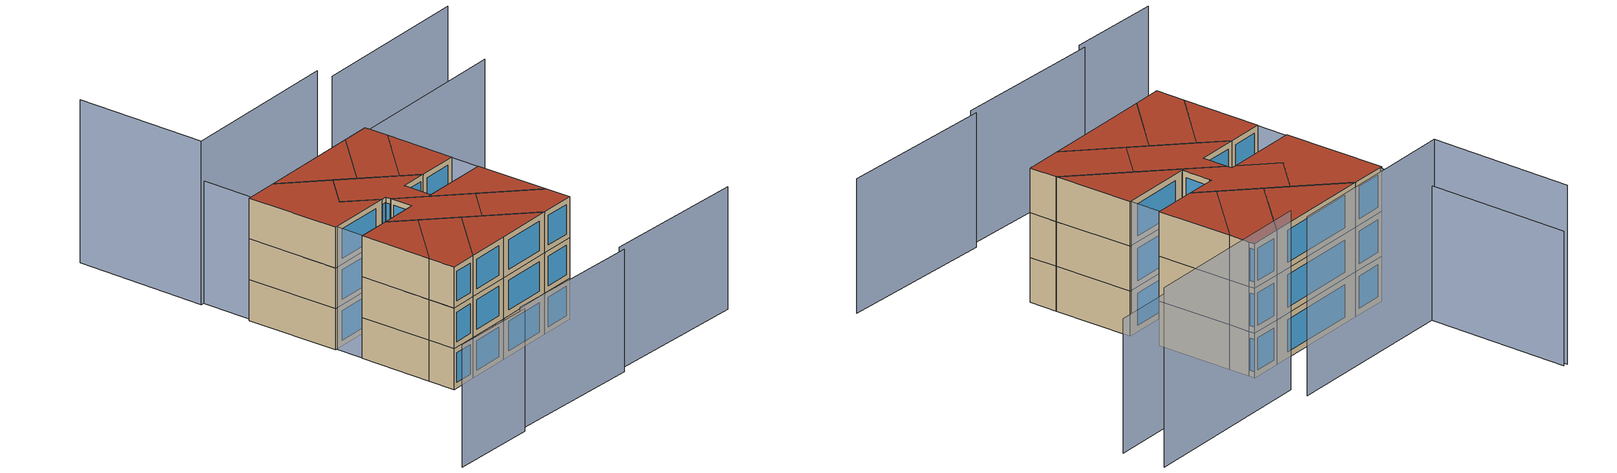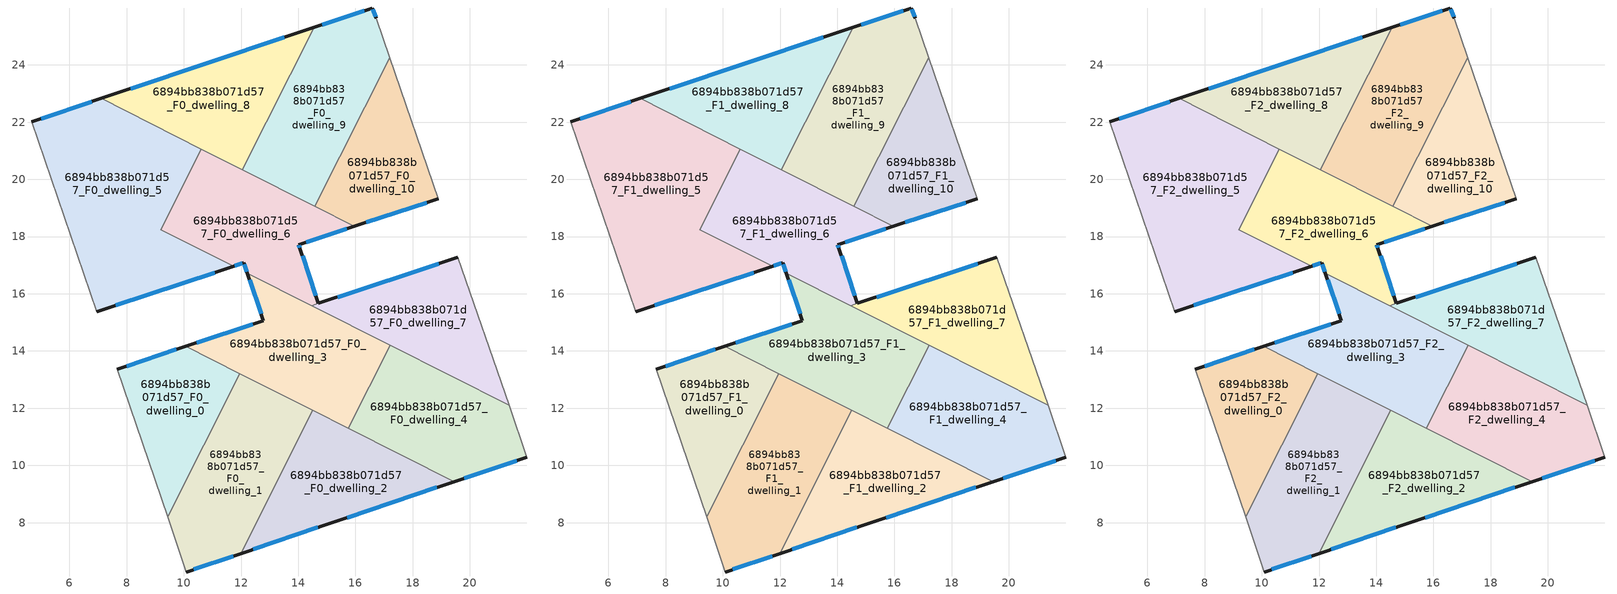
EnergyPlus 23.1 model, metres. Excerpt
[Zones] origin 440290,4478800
6894bb838b071d57_F0_dwelling_0
 floor ground (EU_floor_Construction): 11.96,13.21 9.43,8.2 7.67,13.36 10.07,14.17 z0
 wall outside (EU_wall_Construction): 10.07,14.17 7.67,13.36 z0:3
 wall to 6894bb838b071d57_F0_dwelling_1 (EU_wall_Construction): 9.43,8.2 11.96,13.21 z0:3
 wall adiabatic (EU_wall_Construction): 7.67,13.36 9.43,8.2 z0:3
 wall to 6894bb838b071d57_F0_dwelling_3 (EU_wall_Construction): 11.96,13.21 10.07,14.17 z0:3
 window (EU_Window_Construction): 9.74,14.05 8,13.48 z0.42:2.58
6894bb838b071d57_F0_dwelling_1
 floor ground (EU_floor_Construction): 14.52,11.92 11.99,6.92 10.09,6.27 9.43,8.2 11.96,13.21 z0
 wall outside (EU_wall_Construction): 10.09,6.27 11.99,6.92 z0:3
 wall to 6894bb838b071d57_F0_dwelling_2 (EU_wall_Construction): 11.99,6.92 14.52,11.92 z0:3
 wall adiabatic (EU_wall_Construction): 9.43,8.2 10.09,6.27 z0:3
 wall to 6894bb838b071d57_F0_dwelling_3 (EU_wall_Construction): 14.52,11.92 11.96,13.21 z0:3
 window (EU_Window_Construction): 10.35,6.36 11.72,6.83 z0.42:2.58
6894bb838b071d57_F0_dwelling_10
 floor ground (EU_floor_Construction): 17.21,24.26 18.89,19.32 15.97,18.36 14.58,19.06 z0
 wall outside (EU_wall_Construction): 15.97,18.36 18.89,19.32 z0:3
 wall to 6894bb838b071d57_F0_dwelling_9 (EU_wall_Construction): 17.21,24.26 14.58,19.06 z0:3
 wall adiabatic (EU_wall_Construction): 18.89,19.32 17.21,24.26 z0:3
 wall to 6894bb838b071d57_F0_dwelling_6 (EU_wall_Construction): 14.58,19.06 15.97,18.36 z0:3
 window (EU_Window_Construction): 16.37,18.49 18.48,19.19 z0.42:2.58
6894bb838b071d57_F0_dwelling_2
 floor ground (EU_floor_Construction): 19.45,9.43 15.12,7.98 11.99,6.92 14.52,11.92 z0
 wall outside (EU_wall_Construction): 11.99,6.92 15.12,7.98 19.45,9.43 z0:3
 wall to 6894bb838b071d57_F0_dwelling_4 (EU_wall_Construction): 19.45,9.43 15.74,11.3 z0:3
 wall to 6894bb838b071d57_F0_dwelling_3 (EU_wall_Construction): 15.74,11.3 14.52,11.92 z0:3
 window (EU_Window_Construction): 15.72,8.18 18.85,9.23 / 12.42,7.06 14.68,7.83 z0.42:2.58
6894bb838b071d57_F0_dwelling_3
 floor ground (EU_floor_Construction): 17.21,14.2 15.74,11.3 10.07,14.17 12.78,15.07 12.22,16.72 z0
 wall outside (EU_wall_Construction): 12.22,16.72 12.78,15.07 10.07,14.17 z0:3
 wall to 6894bb838b071d57_F0_dwelling_4 (EU_wall_Construction): 15.74,11.3 17.21,14.2 z0:3
 wall to 6894bb838b071d57_F0_dwelling_7 (EU_wall_Construction): 17.21,14.2 14.47,15.58 z0:3; 14.47,15.59,3 14.47,15.58,0 14.47,15.59,0
 wall to 6894bb838b071d57_F0_dwelling_6 (EU_wall_Construction): 14.47,15.59 12.22,16.72 z0:3
 window (EU_Window_Construction): 12.41,14.94 10.45,14.29 / 12.3,16.49 12.71,15.3 z0.42:2.58
6894bb838b071d57_F0_dwelling_4
 floor ground (EU_floor_Construction): 21.37,12.1 22,10.29 19.45,9.43 15.74,11.3 17.21,14.2 z0
 wall outside (EU_wall_Construction): 19.45,9.43 22,10.29 z0:3
 wall adiabatic (EU_wall_Construction): 22,10.29 21.37,12.1 z0:3
 wall to 6894bb838b071d57_F0_dwelling_7 (EU_wall_Construction): 21.37,12.1 17.21,14.2 z0:3
 window (EU_Window_Construction): 19.81,9.55 21.64,10.17 z0.42:2.58
6894bb838b071d57_F0_dwelling_5
 floor ground (EU_floor_Construction): 10.61,21.06 9.2,18.25 11.74,16.96 6.96,15.38 4.67,22.01 7.11,22.83 z0
 wall outside (EU_wall_Construction): 6.96,15.38 11.74,16.96 / 7.11,22.83 4.67,22.01 z0:3
 wall to 6894bb838b071d57_F0_dwelling_6 (EU_wall_Construction): 11.74,16.96 9.2,18.25 10.61,21.06 z0:3
 wall adiabatic (EU_wall_Construction): 4.67,22.01 6.96,15.38 z0:3
 wall to 6894bb838b071d57_F0_dwelling_8 (EU_wall_Construction): 10.61,21.06 7.11,22.83 z0:3
 window (EU_Window_Construction): 7.62,15.6 11.08,16.74 / 6.77,22.71 5.01,22.13 z0.42:2.58
6894bb838b071d57_F0_dwelling_6
 floor ground (EU_floor_Construction): 15.97,18.36 14.02,17.72 14.06,17.59 14.7,15.66 14.47,15.59 12.22,16.72 12.1,17.08 11.74,16.96 9.2,18.25 10.61,21.06 z0
 wall outside (EU_wall_Construction): 11.74,16.96 12.1,17.08 12.22,16.72 / 14.7,15.66 14.06,17.59 14.02,17.72 15.97,18.36 z0:3
 wall to 6894bb838b071d57_F0_dwelling_7 (EU_wall_Construction): 14.47,15.59 14.7,15.66 z0:3
 wall to 6894bb838b071d57_F0_dwelling_9 (EU_wall_Construction): 14.58,19.06 12.04,20.34 z0:3
 wall to 6894bb838b071d57_F0_dwelling_8 (EU_wall_Construction): 12.04,20.34 10.62,21.06 z0:3
 window (EU_Window_Construction): 12.11,17.03 12.2,16.77 / 11.79,16.98 12.05,17.06 / 14.29,17.81 15.69,18.27 / 14.05,17.61 14.02,17.7 / 14.61,15.93 14.15,17.33 z0.42:2.58
6894bb838b071d57_F0_dwelling_7
 floor ground (EU_floor_Construction): 19.59,17.28 21.37,12.1 14.47,15.58 z0
 wall outside (EU_wall_Construction): 19.59,17.28 14.7,15.66 z0:3
 wall adiabatic (EU_wall_Construction): 21.37,12.1 19.59,17.28 z0:3
 window (EU_Window_Construction): 18.91,17.05 15.38,15.89 z0.42:2.58
6894bb838b071d57_F0_dwelling_8
 floor ground (EU_floor_Construction): 14.55,25.31 12.04,20.34 7.11,22.83 z0
 wall outside (EU_wall_Construction): 14.55,25.31 7.11,22.83 z0:3
 wall to 6894bb838b071d57_F0_dwelling_9 (EU_wall_Construction): 12.04,20.34 14.55,25.31 z0:3
 window (EU_Window_Construction): 13.52,24.97 8.15,23.17 z0.42:2.58
6894bb838b071d57_F0_dwelling_9
 floor ground (EU_floor_Construction): 16.73,25.64 17.21,24.26 14.58,19.06 12.04,20.34 14.55,25.31 16.59,25.99 z0
 wall outside (EU_wall_Construction): 16.73,25.64 16.59,25.99 14.55,25.31 z0:3
 wall adiabatic (EU_wall_Construction): 17.21,24.26 16.73,25.64 z0:3
 window (EU_Window_Construction): 16.3,25.9 14.83,25.41 / 16.71,25.69 16.61,25.94 z0.42:2.58
6894bb838b071d57_F1_dwelling_0
 floor to 6894bb838b071d57_F0_dwelling_0 (EU_floor_Construction): 11.96,13.21 9.43,8.2 7.67,13.36 10.07,14.17 z3
 wall outside (EU_wall_Construction): 10.07,14.17 7.67,13.36 z3:6
 wall to 6894bb838b071d57_F1_dwelling_1 (EU_wall_Construction): 9.43,8.2 11.96,13.21 z3:6
 wall adiabatic (EU_wall_Construction): 7.67,13.36 9.43,8.2 z3:6
 wall to 6894bb838b071d57_F1_dwelling_3 (EU_wall_Construction): 11.96,13.21 10.07,14.17 z3:6
 window (EU_Window_Construction): 9.74,14.05 8,13.48 z3.42:5.58
6894bb838b071d57_F1_dwelling_1
 floor to 6894bb838b071d57_F0_dwelling_1 (EU_floor_Construction): 14.52,11.92 11.99,6.92 10.09,6.27 9.43,8.2 11.96,13.21 z3
 wall outside (EU_wall_Construction): 10.09,6.27 11.99,6.92 z3:6
 wall to 6894bb838b071d57_F1_dwelling_2 (EU_wall_Construction): 11.99,6.92 14.52,11.92 z3:6
 wall adiabatic (EU_wall_Construction): 9.43,8.2 10.09,6.27 z3:6
 wall to 6894bb838b071d57_F1_dwelling_3 (EU_wall_Construction): 14.52,11.92 11.96,13.21 z3:6
 window (EU_Window_Construction): 10.35,6.36 11.72,6.83 z3.42:5.58
6894bb838b071d57_F1_dwelling_10
 floor to 6894bb838b071d57_F0_dwelling_10 (EU_floor_Construction): 17.21,24.26 18.89,19.32 15.97,18.36 14.58,19.06 z3
 wall outside (EU_wall_Construction): 15.97,18.36 18.89,19.32 z3:6
 wall to 6894bb838b071d57_F1_dwelling_9 (EU_wall_Construction): 17.21,24.26 14.58,19.06 z3:6
 wall adiabatic (EU_wall_Construction): 18.89,19.32 17.21,24.26 z3:6
 wall to 6894bb838b071d57_F1_dwelling_6 (EU_wall_Construction): 14.58,19.06 15.97,18.36 z3:6
 window (EU_Window_Construction): 16.37,18.49 18.48,19.19 z3.42:5.58
6894bb838b071d57_F1_dwelling_2
 floor to 6894bb838b071d57_F0_dwelling_2 (EU_floor_Construction): 19.45,9.43 15.12,7.98 11.99,6.92 14.52,11.92 z3
 wall outside (EU_wall_Construction): 11.99,6.92 15.12,7.98 19.45,9.43 z3:6
 wall to 6894bb838b071d57_F1_dwelling_4 (EU_wall_Construction): 19.45,9.43 15.74,11.3 z3:6
 wall to 6894bb838b071d57_F1_dwelling_3 (EU_wall_Construction): 15.74,11.3 14.52,11.92 z3:6
 window (EU_Window_Construction): 15.72,8.18 18.85,9.23 / 12.42,7.06 14.68,7.83 z3.42:5.58
6894bb838b071d57_F1_dwelling_3
 floor to 6894bb838b071d57_F0_dwelling_3 (EU_floor_Construction): 17.21,14.2 15.74,11.3 10.07,14.17 12.78,15.07 12.22,16.72 z3
 wall outside (EU_wall_Construction): 12.22,16.72 12.78,15.07 10.07,14.17 z3:6
 wall to 6894bb838b071d57_F1_dwelling_4 (EU_wall_Construction): 15.74,11.3 17.21,14.2 z3:6
 wall to 6894bb838b071d57_F1_dwelling_7 (EU_wall_Construction): 17.21,14.2 14.47,15.58 z3:6; 14.47,15.59,6 14.47,15.58,3 14.47,15.59,3
 wall to 6894bb838b071d57_F1_dwelling_6 (EU_wall_Construction): 14.47,15.59 12.22,16.72 z3:6
 window (EU_Window_Construction): 12.41,14.94 10.45,14.29 / 12.3,16.49 12.71,15.3 z3.42:5.58
6894bb838b071d57_F1_dwelling_4
 floor to 6894bb838b071d57_F0_dwelling_4 (EU_floor_Construction): 21.37,12.1 22,10.29 19.45,9.43 15.74,11.3 17.21,14.2 z3
 wall outside (EU_wall_Construction): 19.45,9.43 22,10.29 z3:6
 wall adiabatic (EU_wall_Construction): 22,10.29 21.37,12.1 z3:6
 wall to 6894bb838b071d57_F1_dwelling_7 (EU_wall_Construction): 21.37,12.1 17.21,14.2 z3:6
 window (EU_Window_Construction): 19.81,9.55 21.64,10.17 z3.42:5.58
6894bb838b071d57_F1_dwelling_5
 floor to 6894bb838b071d57_F0_dwelling_5 (EU_floor_Construction): 10.61,21.06 9.2,18.25 11.74,16.96 6.96,15.38 4.67,22.01 7.11,22.83 z3
 wall outside (EU_wall_Construction): 6.96,15.38 11.74,16.96 / 7.11,22.83 4.67,22.01 z3:6
 wall to 6894bb838b071d57_F1_dwelling_6 (EU_wall_Construction): 11.74,16.96 9.2,18.25 10.61,21.06 z3:6
 wall adiabatic (EU_wall_Construction): 4.67,22.01 6.96,15.38 z3:6
 wall to 6894bb838b071d57_F1_dwelling_8 (EU_wall_Construction): 10.61,21.06 7.11,22.83 z3:6
 window (EU_Window_Construction): 7.62,15.6 11.08,16.74 / 6.77,22.71 5.01,22.13 z3.42:5.58
6894bb838b071d57_F1_dwelling_6
 floor to 6894bb838b071d57_F0_dwelling_6 (EU_floor_Construction): 15.97,18.36 14.02,17.72 14.06,17.59 14.7,15.66 14.47,15.59 12.22,16.72 12.1,17.08 11.74,16.96 9.2,18.25 10.61,21.06 z3
 wall outside (EU_wall_Construction): 11.74,16.96 12.1,17.08 12.22,16.72 / 14.7,15.66 14.06,17.59 14.02,17.72 15.97,18.36 z3:6
 wall to 6894bb838b071d57_F1_dwelling_7 (EU_wall_Construction): 14.47,15.59 14.7,15.66 z3:6
 wall to 6894bb838b071d57_F1_dwelling_9 (EU_wall_Construction): 14.58,19.06 12.04,20.34 z3:6
 wall to 6894bb838b071d57_F1_dwelling_8 (EU_wall_Construction): 12.04,20.34 10.62,21.06 z3:6
 window (EU_Window_Construction): 12.11,17.03 12.2,16.77 / 11.79,16.98 12.05,17.06 / 14.29,17.81 15.69,18.27 / 14.05,17.61 14.02,17.7 / 14.61,15.93 14.15,17.33 z3.42:5.58
6894bb838b071d57_F1_dwelling_7
 floor to 6894bb838b071d57_F0_dwelling_7 (EU_floor_Construction): 19.59,17.28 21.37,12.1 14.47,15.58 z3
 wall outside (EU_wall_Construction): 19.59,17.28 14.7,15.66 z3:6
 wall adiabatic (EU_wall_Construction): 21.37,12.1 19.59,17.28 z3:6
 window (EU_Window_Construction): 18.91,17.05 15.38,15.89 z3.42:5.58
6894bb838b071d57_F1_dwelling_8
 floor to 6894bb838b071d57_F0_dwelling_8 (EU_floor_Construction): 14.55,25.31 12.04,20.34 7.11,22.83 z3
 wall outside (EU_wall_Construction): 14.55,25.31 7.11,22.83 z3:6
 wall to 6894bb838b071d57_F1_dwelling_9 (EU_wall_Construction): 12.04,20.34 14.55,25.31 z3:6
 window (EU_Window_Construction): 13.52,24.97 8.15,23.17 z3.42:5.58
6894bb838b071d57_F1_dwelling_9
 floor to 6894bb838b071d57_F0_dwelling_9 (EU_floor_Construction): 16.73,25.64 17.21,24.26 14.58,19.06 12.04,20.34 14.55,25.31 16.59,25.99 z3
 wall outside (EU_wall_Construction): 16.73,25.64 16.59,25.99 14.55,25.31 z3:6
 wall adiabatic (EU_wall_Construction): 17.21,24.26 16.73,25.64 z3:6
 window (EU_Window_Construction): 16.3,25.9 14.83,25.41 / 16.71,25.69 16.61,25.94 z3.42:5.58
6894bb838b071d57_F2_dwelling_0
 floor to 6894bb838b071d57_F1_dwelling_0 (EU_floor_Construction): 11.96,13.21 9.43,8.2 7.67,13.36 10.07,14.17 z6
 wall outside (EU_wall_Construction): 10.07,14.17 7.67,13.36 z6:9
 wall to 6894bb838b071d57_F2_dwelling_1 (EU_wall_Construction): 9.43,8.2 11.96,13.21 z6:9
 wall adiabatic (EU_wall_Construction): 7.67,13.36 9.43,8.2 z6:9
 wall to 6894bb838b071d57_F2_dwelling_3 (EU_wall_Construction): 11.96,13.21 10.07,14.17 z6:9
 window (EU_Window_Construction): 9.74,14.05 8,13.48 z6.42:8.58
 roof outside (EU_roof_Construction): 9.43,8.2 11.96,13.21 10.07,14.17 7.67,13.36 z9
6894bb838b071d57_F2_dwelling_1
 floor to 6894bb838b071d57_F1_dwelling_1 (EU_floor_Construction): 14.52,11.92 11.99,6.92 10.09,6.27 9.43,8.2 11.96,13.21 z6
 wall outside (EU_wall_Construction): 10.09,6.27 11.99,6.92 z6:9
 wall to 6894bb838b071d57_F2_dwelling_2 (EU_wall_Construction): 11.99,6.92 14.52,11.92 z6:9
 wall adiabatic (EU_wall_Construction): 9.43,8.2 10.09,6.27 z6:9
 wall to 6894bb838b071d57_F2_dwelling_3 (EU_wall_Construction): 14.52,11.92 11.96,13.21 z6:9
 window (EU_Window_Construction): 10.35,6.36 11.72,6.83 z6.42:8.58
 roof outside (EU_roof_Construction): 11.99,6.92 14.52,11.92 11.96,13.21 9.43,8.2 10.09,6.27 z9
6894bb838b071d57_F2_dwelling_10
 floor to 6894bb838b071d57_F1_dwelling_10 (EU_floor_Construction): 17.21,24.26 18.89,19.32 15.97,18.36 14.58,19.06 z6
 wall outside (EU_wall_Construction): 15.97,18.36 18.89,19.32 z6:9
 wall to 6894bb838b071d57_F2_dwelling_9 (EU_wall_Construction): 17.21,24.26 14.58,19.06 z6:9
 wall adiabatic (EU_wall_Construction): 18.89,19.32 17.21,24.26 z6:9
 wall to 6894bb838b071d57_F2_dwelling_6 (EU_wall_Construction): 14.58,19.06 15.97,18.36 z6:9
 window (EU_Window_Construction): 16.37,18.49 18.48,19.19 z6.42:8.58
 roof outside (EU_roof_Construction): 18.89,19.32 17.21,24.26 14.58,19.06 15.97,18.36 z9
6894bb838b071d57_F2_dwelling_2
 floor to 6894bb838b071d57_F1_dwelling_2 (EU_floor_Construction): 19.45,9.43 15.12,7.98 11.99,6.92 14.52,11.92 z6
 wall outside (EU_wall_Construction): 11.99,6.92 15.12,7.98 19.45,9.43 z6:9
 wall to 6894bb838b071d57_F2_dwelling_4 (EU_wall_Construction): 19.45,9.43 15.74,11.3 z6:9
 wall to 6894bb838b071d57_F2_dwelling_3 (EU_wall_Construction): 15.74,11.3 14.52,11.92 z6:9
 window (EU_Window_Construction): 15.72,8.18 18.85,9.23 / 12.42,7.06 14.68,7.83 z6.42:8.58
 roof outside (EU_roof_Construction): 19.45,9.43 14.52,11.92 11.99,6.92 15.12,7.98 z9
6894bb838b071d57_F2_dwelling_3
 floor to 6894bb838b071d57_F1_dwelling_3 (EU_floor_Construction): 17.21,14.2 15.74,11.3 10.07,14.17 12.78,15.07 12.22,16.72 z6
 wall outside (EU_wall_Construction): 12.22,16.72 12.78,15.07 10.07,14.17 z6:9
 wall to 6894bb838b071d57_F2_dwelling_4 (EU_wall_Construction): 15.74,11.3 17.21,14.2 z6:9
 wall to 6894bb838b071d57_F2_dwelling_7 (EU_wall_Construction): 17.21,14.2 14.47,15.58 z6:9; 14.47,15.59,9 14.47,15.58,6 14.47,15.59,6
 wall to 6894bb838b071d57_F2_dwelling_6 (EU_wall_Construction): 14.47,15.59 12.22,16.72 z6:9
 window (EU_Window_Construction): 12.41,14.94 10.45,14.29 / 12.3,16.49 12.71,15.3 z6.42:8.58
 roof outside (EU_roof_Construction): 15.74,11.3 17.21,14.2 12.22,16.72 12.78,15.07 10.07,14.17 z9
6894bb838b071d57_F2_dwelling_4
 floor to 6894bb838b071d57_F1_dwelling_4 (EU_floor_Construction): 21.37,12.1 22,10.29 19.45,9.43 15.74,11.3 17.21,14.2 z6
 wall outside (EU_wall_Construction): 19.45,9.43 22,10.29 z6:9
 wall adiabatic (EU_wall_Construction): 22,10.29 21.37,12.1 z6:9
 wall to 6894bb838b071d57_F2_dwelling_7 (EU_wall_Construction): 21.37,12.1 17.21,14.2 z6:9
 window (EU_Window_Construction): 19.81,9.55 21.64,10.17 z6.42:8.58
 roof outside (EU_roof_Construction): 22,10.29 21.37,12.1 17.21,14.2 15.74,11.3 19.45,9.43 z9
6894bb838b071d57_F2_dwelling_5
 floor to 6894bb838b071d57_F1_dwelling_5 (EU_floor_Construction): 10.61,21.06 9.2,18.25 11.74,16.96 6.96,15.38 4.67,22.01 7.11,22.83 z6
 wall outside (EU_wall_Construction): 6.96,15.38 11.74,16.96 / 7.11,22.83 4.67,22.01 z6:9
 wall to 6894bb838b071d57_F2_dwelling_6 (EU_wall_Construction): 11.74,16.96 9.2,18.25 10.61,21.06 z6:9
 wall adiabatic (EU_wall_Construction): 4.67,22.01 6.96,15.38 z6:9
 wall to 6894bb838b071d57_F2_dwelling_8 (EU_wall_Construction): 10.61,21.06 7.11,22.83 z6:9
 window (EU_Window_Construction): 7.62,15.6 11.08,16.74 / 6.77,22.71 5.01,22.13 z6.42:8.58
 roof outside (EU_roof_Construction): 11.74,16.96 9.2,18.25 10.61,21.06 7.11,22.83 4.67,22.01 6.96,15.38 z9
6894bb838b071d57_F2_dwelling_6
 floor to 6894bb838b071d57_F1_dwelling_6 (EU_floor_Construction): 15.97,18.36 14.02,17.72 14.06,17.59 14.7,15.66 14.47,15.59 12.22,16.72 12.1,17.08 11.74,16.96 9.2,18.25 10.61,21.06 z6
 wall outside (EU_wall_Construction): 11.74,16.96 12.1,17.08 12.22,16.72 / 14.7,15.66 14.06,17.59 14.02,17.72 15.97,18.36 z6:9
 wall to 6894bb838b071d57_F2_dwelling_7 (EU_wall_Construction): 14.47,15.59 14.7,15.66 z6:9
 wall to 6894bb838b071d57_F2_dwelling_9 (EU_wall_Construction): 14.58,19.06 12.04,20.34 z6:9
 wall to 6894bb838b071d57_F2_dwelling_8 (EU_wall_Construction): 12.04,20.34 10.62,21.06 z6:9
 window (EU_Window_Construction): 12.11,17.03 12.2,16.77 / 11.79,16.98 12.05,17.06 / 14.29,17.81 15.69,18.27 / 14.05,17.61 14.02,17.7 / 14.61,15.93 14.15,17.33 z6.42:8.58
 roof outside (EU_roof_Construction): 14.7,15.66 14.06,17.59 14.02,17.72 15.97,18.36 10.61,21.06 9.2,18.25 11.74,16.96 12.1,17.08 12.22,16.72 14.47,15.59 z9
6894bb838b071d57_F2_dwelling_7
 floor to 6894bb838b071d57_F1_dwelling_7 (EU_floor_Construction): 19.59,17.28 21.37,12.1 14.47,15.58 z6
 wall outside (EU_wall_Construction): 19.59,17.28 14.7,15.66 z6:9
 wall adiabatic (EU_wall_Construction): 21.37,12.1 19.59,17.28 z6:9
 window (EU_Window_Construction): 18.91,17.05 15.38,15.89 z6.42:8.58
 roof outside (EU_roof_Construction): 21.37,12.1 19.59,17.28 14.7,15.66 14.47,15.59 z9
6894bb838b071d57_F2_dwelling_8
 floor to 6894bb838b071d57_F1_dwelling_8 (EU_floor_Construction): 14.55,25.31 12.04,20.34 7.11,22.83 z6
 wall outside (EU_wall_Construction): 14.55,25.31 7.11,22.83 z6:9
 wall to 6894bb838b071d57_F2_dwelling_9 (EU_wall_Construction): 12.04,20.34 14.55,25.31 z6:9
 window (EU_Window_Construction): 13.52,24.97 8.15,23.17 z6.42:8.58
 roof outside (EU_roof_Construction): 12.04,20.34 14.55,25.31 7.11,22.83 z9
6894bb838b071d57_F2_dwelling_9
 floor to 6894bb838b071d57_F1_dwelling_9 (EU_floor_Construction): 16.73,25.64 17.21,24.26 14.58,19.06 12.04,20.34 14.55,25.31 16.59,25.99 z6
 wall outside (EU_wall_Construction): 16.73,25.64 16.59,25.99 14.55,25.31 z6:9
 wall adiabatic (EU_wall_Construction): 17.21,24.26 16.73,25.64 z6:9
 window (EU_Window_Construction): 16.3,25.9 14.83,25.41 / 16.71,25.69 16.61,25.94 z6.42:8.58
 roof outside (EU_roof_Construction): 14.58,19.06 17.21,24.26 16.73,25.64 16.59,25.99 14.55,25.31 12.04,20.34 z9
shading: 10.38,-0.86 20.68,2.1 / 4.22,-3.12 10.49,-1.23 / 20.56,2.51 31.31,5.57 / 21.88,10.21 16.74,25.64 / 16.74,25.64 28.6,29.59 / 0.53,35.11 10.09,6.27 z0:9; 15.33,29.69 3.39,25.69 / 3.39,25.69 0.25,35.08 / 27.62,32.47 15.7,28.47 z0:12
[Building]
EU S2 Campaign: North Axis=0; Terrain=City; Solar Distribution=FullExterior
[Site:Location]
Madrid: Latitude=40.5; Longitude=-3.5; Time Zone=1; Elevation=609
[SizingPeriod:WeatherFileDays]
AnnualSizingPeriod: Begin Month=1; Begin Day of Month=1; End Month=12; End Day of Month=31; Day of Week for Start Day=Monday; Use Weather File Daylight Saving Period=No; Use Weather File Rain and Snow Indicators=No
[MATERIAL]
EU_InternalMass_Material: Roughness=MediumRough; Thickness=0.1; Conductivity=1; Density=1800; Specific Heat=900; Thermal Absorptance=0.9; Solar Absorptance=0.7; Visible Absorptance=0.7
[MATERIAL:NOMASS] Roughness=MediumRough; Thermal Absorptance=0.9; Solar Absorptance=0.7; Visible Absorptance=0.7
Name | Thermal Resistance
EU_wall_NoMass | 1.60022
EU_roof_NoMass | 1.57597
EU_floor_NoMass | 0.470652
[WINDOWMATERIAL:SIMPLEGLAZINGSYSTEM]
EU_Window_SimpleGlazing: UFactor=3.28802; Solar Heat Gain Coefficient=0.85; Visible Transmittance=0.85
[CONSTRUCTION]
EU_wall_Construction: EU_wall_NoMass
EU_roof_Construction: EU_roof_NoMass
EU_floor_Construction: EU_floor_NoMass
EU_InternalMass_Construction: EU_InternalMass_Material
EU_Window_Construction: EU_Window_SimpleGlazing
[ZONE] Type=1; Multiplier=1; Ceiling Height=autocalculate; Floor Area=autocalculate; Part of Total Floor Area=Yes
Name | Volume
6894bb838b071d57_F0_dwelling_0; 6894bb838b071d57_F1_dwelling_0; 6894bb838b071d57_F2_dwelling_0 | 38.5862
6894bb838b071d57_F0_dwelling_1; 6894bb838b071d57_F1_dwelling_1; 6894bb838b071d57_F2_dwelling_1 | 54.3135
6894bb838b071d57_F0_dwelling_10; 6894bb838b071d57_F1_dwelling_10; 6894bb838b071d57_F2_dwelling_10 | 37.6132
6894bb838b071d57_F0_dwelling_2; 6894bb838b071d57_F1_dwelling_2; 6894bb838b071d57_F2_dwelling_2 | 46.463
6894bb838b071d57_F0_dwelling_3; 6894bb838b071d57_F1_dwelling_3; 6894bb838b071d57_F2_dwelling_3 | 50.6777
6894bb838b071d57_F0_dwelling_4; 6894bb838b071d57_F1_dwelling_4; 6894bb838b071d57_F2_dwelling_4 | 50.6869
6894bb838b071d57_F0_dwelling_5; 6894bb838b071d57_F1_dwelling_5; 6894bb838b071d57_F2_dwelling_5 | 85.1558
6894bb838b071d57_F0_dwelling_6; 6894bb838b071d57_F1_dwelling_6; 6894bb838b071d57_F2_dwelling_6 | 50.1779
6894bb838b071d57_F0_dwelling_7; 6894bb838b071d57_F1_dwelling_7; 6894bb838b071d57_F2_dwelling_7 | 44.228
6894bb838b071d57_F0_dwelling_8; 6894bb838b071d57_F1_dwelling_8; 6894bb838b071d57_F2_dwelling_8 | 46.1129
6894bb838b071d57_F0_dwelling_9; 6894bb838b071d57_F1_dwelling_9; 6894bb838b071d57_F2_dwelling_9 | 54.6006
[INTERNALMASS] Construction=EU_InternalMass_Construction
Name | Zone or ZoneList | Surface Area
6894bb838b071d57_F0_dwelling_0_EU_InternalMass | 6894bb838b071d57_F0_dwelling_0 | 12.8639
6894bb838b071d57_F0_dwelling_1_EU_InternalMass | 6894bb838b071d57_F0_dwelling_1 | 18.1028
6894bb838b071d57_F0_dwelling_2_EU_InternalMass | 6894bb838b071d57_F0_dwelling_2 | 15.4875
6894bb838b071d57_F0_dwelling_3_EU_InternalMass | 6894bb838b071d57_F0_dwelling_3 | 16.8925
6894bb838b071d57_F0_dwelling_4_EU_InternalMass | 6894bb838b071d57_F0_dwelling_4 | 16.8958
6894bb838b071d57_F0_dwelling_5_EU_InternalMass | 6894bb838b071d57_F0_dwelling_5 | 28.3855
6894bb838b071d57_F0_dwelling_6_EU_InternalMass | 6894bb838b071d57_F0_dwelling_6 | 16.7244
6894bb838b071d57_F0_dwelling_7_EU_InternalMass | 6894bb838b071d57_F0_dwelling_7 | 14.7524
6894bb838b071d57_F0_dwelling_8_EU_InternalMass | 6894bb838b071d57_F0_dwelling_8 | 15.371
6894bb838b071d57_F0_dwelling_9_EU_InternalMass | 6894bb838b071d57_F0_dwelling_9 | 18.1983
6894bb838b071d57_F0_dwelling_10_EU_InternalMass | 6894bb838b071d57_F0_dwelling_10 | 12.5394
6894bb838b071d57_F1_dwelling_0_EU_InternalMass | 6894bb838b071d57_F1_dwelling_0 | 12.8639
6894bb838b071d57_F1_dwelling_1_EU_InternalMass | 6894bb838b071d57_F1_dwelling_1 | 18.1028
6894bb838b071d57_F1_dwelling_2_EU_InternalMass | 6894bb838b071d57_F1_dwelling_2 | 15.4875
6894bb838b071d57_F1_dwelling_3_EU_InternalMass | 6894bb838b071d57_F1_dwelling_3 | 16.8925
6894bb838b071d57_F1_dwelling_4_EU_InternalMass | 6894bb838b071d57_F1_dwelling_4 | 16.8958
6894bb838b071d57_F1_dwelling_5_EU_InternalMass | 6894bb838b071d57_F1_dwelling_5 | 28.3855
6894bb838b071d57_F1_dwelling_6_EU_InternalMass | 6894bb838b071d57_F1_dwelling_6 | 16.7244
6894bb838b071d57_F1_dwelling_7_EU_InternalMass | 6894bb838b071d57_F1_dwelling_7 | 14.7524
6894bb838b071d57_F1_dwelling_8_EU_InternalMass | 6894bb838b071d57_F1_dwelling_8 | 15.371
6894bb838b071d57_F1_dwelling_9_EU_InternalMass | 6894bb838b071d57_F1_dwelling_9 | 18.1983
6894bb838b071d57_F1_dwelling_10_EU_InternalMass | 6894bb838b071d57_F1_dwelling_10 | 12.5394
6894bb838b071d57_F2_dwelling_0_EU_InternalMass | 6894bb838b071d57_F2_dwelling_0 | 12.8639
6894bb838b071d57_F2_dwelling_1_EU_InternalMass | 6894bb838b071d57_F2_dwelling_1 | 18.1028
6894bb838b071d57_F2_dwelling_2_EU_InternalMass | 6894bb838b071d57_F2_dwelling_2 | 15.4875
6894bb838b071d57_F2_dwelling_3_EU_InternalMass | 6894bb838b071d57_F2_dwelling_3 | 16.8925
6894bb838b071d57_F2_dwelling_4_EU_InternalMass | 6894bb838b071d57_F2_dwelling_4 | 16.8958
6894bb838b071d57_F2_dwelling_5_EU_InternalMass | 6894bb838b071d57_F2_dwelling_5 | 28.3855
6894bb838b071d57_F2_dwelling_6_EU_InternalMass | 6894bb838b071d57_F2_dwelling_6 | 16.7244
6894bb838b071d57_F2_dwelling_7_EU_InternalMass | 6894bb838b071d57_F2_dwelling_7 | 14.7524
6894bb838b071d57_F2_dwelling_8_EU_InternalMass | 6894bb838b071d57_F2_dwelling_8 | 15.371
6894bb838b071d57_F2_dwelling_9_EU_InternalMass | 6894bb838b071d57_F2_dwelling_9 | 18.1983
6894bb838b071d57_F2_dwelling_10_EU_InternalMass | 6894bb838b071d57_F2_dwelling_10 | 12.5394
[OTHEREQUIPMENT] Fuel Type=Electricity; Design Level Calculation Method=Watts/Area; Power per Zone Floor Area=1; Fraction Latent=0; Fraction Radiant=0; Fraction Lost=0; Carbon Dioxide Generation Rate=0; EndUse Subcategory=EU_Step8_InternalGains
Name | Zone or ZoneList or Space or SpaceList | Schedule
EU_Step8_InternalGain_6894bb838b071d57_F0_dwelling_0_f000 | 6894bb838b071d57_F0_dwelling_0 | EU_Step8_GainSchedule_6894bb838b071d57_F0_dwelling_0_f000
EU_Step8_InternalGain_6894bb838b071d57_F0_dwelling_1_f000 | 6894bb838b071d57_F0_dwelling_1 | EU_Step8_GainSchedule_6894bb838b071d57_F0_dwelling_1_f000
EU_Step8_InternalGain_6894bb838b071d57_F0_dwelling_2_f000 | 6894bb838b071d57_F0_dwelling_2 | EU_Step8_GainSchedule_6894bb838b071d57_F0_dwelling_2_f000
EU_Step8_InternalGain_6894bb838b071d57_F0_dwelling_3_f000 | 6894bb838b071d57_F0_dwelling_3 | EU_Step8_GainSchedule_6894bb838b071d57_F0_dwelling_3_f000
EU_Step8_InternalGain_6894bb838b071d57_F0_dwelling_4_f000 | 6894bb838b071d57_F0_dwelling_4 | EU_Step8_GainSchedule_6894bb838b071d57_F0_dwelling_4_f000
EU_Step8_InternalGain_6894bb838b071d57_F0_dwelling_5_f000 | 6894bb838b071d57_F0_dwelling_5 | EU_Step8_GainSchedule_6894bb838b071d57_F0_dwelling_5_f000
EU_Step8_InternalGain_6894bb838b071d57_F0_dwelling_6_f000 | 6894bb838b071d57_F0_dwelling_6 | EU_Step8_GainSchedule_6894bb838b071d57_F0_dwelling_6_f000
EU_Step8_InternalGain_6894bb838b071d57_F0_dwelling_7_f000 | 6894bb838b071d57_F0_dwelling_7 | EU_Step8_GainSchedule_6894bb838b071d57_F0_dwelling_7_f000
EU_Step8_InternalGain_6894bb838b071d57_F0_dwelling_8_f000 | 6894bb838b071d57_F0_dwelling_8 | EU_Step8_GainSchedule_6894bb838b071d57_F0_dwelling_8_f000
EU_Step8_InternalGain_6894bb838b071d57_F0_dwelling_9_f000 | 6894bb838b071d57_F0_dwelling_9 | EU_Step8_GainSchedule_6894bb838b071d57_F0_dwelling_9_f000
EU_Step8_InternalGain_6894bb838b071d57_F0_dwelling_10_f000 | 6894bb838b071d57_F0_dwelling_10 | EU_Step8_GainSchedule_6894bb838b071d57_F0_dwelling_10_f000
EU_Step8_InternalGain_6894bb838b071d57_F1_dwelling_0_f000 | 6894bb838b071d57_F1_dwelling_0 | EU_Step8_GainSchedule_6894bb838b071d57_F1_dwelling_0_f000
EU_Step8_InternalGain_6894bb838b071d57_F1_dwelling_1_f000 | 6894bb838b071d57_F1_dwelling_1 | EU_Step8_GainSchedule_6894bb838b071d57_F1_dwelling_1_f000
EU_Step8_InternalGain_6894bb838b071d57_F1_dwelling_2_f000 | 6894bb838b071d57_F1_dwelling_2 | EU_Step8_GainSchedule_6894bb838b071d57_F1_dwelling_2_f000
EU_Step8_InternalGain_6894bb838b071d57_F1_dwelling_3_f000 | 6894bb838b071d57_F1_dwelling_3 | EU_Step8_GainSchedule_6894bb838b071d57_F1_dwelling_3_f000
EU_Step8_InternalGain_6894bb838b071d57_F1_dwelling_4_f000 | 6894bb838b071d57_F1_dwelling_4 | EU_Step8_GainSchedule_6894bb838b071d57_F1_dwelling_4_f000
EU_Step8_InternalGain_6894bb838b071d57_F1_dwelling_5_f000 | 6894bb838b071d57_F1_dwelling_5 | EU_Step8_GainSchedule_6894bb838b071d57_F1_dwelling_5_f000
EU_Step8_InternalGain_6894bb838b071d57_F1_dwelling_6_f000 | 6894bb838b071d57_F1_dwelling_6 | EU_Step8_GainSchedule_6894bb838b071d57_F1_dwelling_6_f000
EU_Step8_InternalGain_6894bb838b071d57_F1_dwelling_7_f000 | 6894bb838b071d57_F1_dwelling_7 | EU_Step8_GainSchedule_6894bb838b071d57_F1_dwelling_7_f000
EU_Step8_InternalGain_6894bb838b071d57_F1_dwelling_8_f000 | 6894bb838b071d57_F1_dwelling_8 | EU_Step8_GainSchedule_6894bb838b071d57_F1_dwelling_8_f000
EU_Step8_InternalGain_6894bb838b071d57_F1_dwelling_9_f000 | 6894bb838b071d57_F1_dwelling_9 | EU_Step8_GainSchedule_6894bb838b071d57_F1_dwelling_9_f000
EU_Step8_InternalGain_6894bb838b071d57_F1_dwelling_10_f000 | 6894bb838b071d57_F1_dwelling_10 | EU_Step8_GainSchedule_6894bb838b071d57_F1_dwelling_10_f000
EU_Step8_InternalGain_6894bb838b071d57_F2_dwelling_0_f000 | 6894bb838b071d57_F2_dwelling_0 | EU_Step8_GainSchedule_6894bb838b071d57_F2_dwelling_0_f000
EU_Step8_InternalGain_6894bb838b071d57_F2_dwelling_1_f000 | 6894bb838b071d57_F2_dwelling_1 | EU_Step8_GainSchedule_6894bb838b071d57_F2_dwelling_1_f000
EU_Step8_InternalGain_6894bb838b071d57_F2_dwelling_2_f000 | 6894bb838b071d57_F2_dwelling_2 | EU_Step8_GainSchedule_6894bb838b071d57_F2_dwelling_2_f000
EU_Step8_InternalGain_6894bb838b071d57_F2_dwelling_3_f000 | 6894bb838b071d57_F2_dwelling_3 | EU_Step8_GainSchedule_6894bb838b071d57_F2_dwelling_3_f000
EU_Step8_InternalGain_6894bb838b071d57_F2_dwelling_4_f000 | 6894bb838b071d57_F2_dwelling_4 | EU_Step8_GainSchedule_6894bb838b071d57_F2_dwelling_4_f000
EU_Step8_InternalGain_6894bb838b071d57_F2_dwelling_5_f000 | 6894bb838b071d57_F2_dwelling_5 | EU_Step8_GainSchedule_6894bb838b071d57_F2_dwelling_5_f000
EU_Step8_InternalGain_6894bb838b071d57_F2_dwelling_6_f000 | 6894bb838b071d57_F2_dwelling_6 | EU_Step8_GainSchedule_6894bb838b071d57_F2_dwelling_6_f000
EU_Step8_InternalGain_6894bb838b071d57_F2_dwelling_7_f000 | 6894bb838b071d57_F2_dwelling_7 | EU_Step8_GainSchedule_6894bb838b071d57_F2_dwelling_7_f000
EU_Step8_InternalGain_6894bb838b071d57_F2_dwelling_8_f000 | 6894bb838b071d57_F2_dwelling_8 | EU_Step8_GainSchedule_6894bb838b071d57_F2_dwelling_8_f000
EU_Step8_InternalGain_6894bb838b071d57_F2_dwelling_9_f000 | 6894bb838b071d57_F2_dwelling_9 | EU_Step8_GainSchedule_6894bb838b071d57_F2_dwelling_9_f000
EU_Step8_InternalGain_6894bb838b071d57_F2_dwelling_10_f000 | 6894bb838b071d57_F2_dwelling_10 | EU_Step8_GainSchedule_6894bb838b071d57_F2_dwelling_10_f000
[ZONEVENTILATION:DESIGNFLOWRATE] Schedule=EU_AlwaysOn; Design Flow Rate Calculation Method=AirChanges/Hour; Air Changes per Hour=0.480704; Ventilation Type=Natural; Fan Pressure Rise=0; Fan Total Efficiency=1; Constant Term Coefficient=1; Temperature Term Coefficient=0; Velocity Term Coefficient=0; Velocity Squared Term Coefficient=0; Minimum Indoor Temperature=-100; Maximum Indoor Temperature=100; Delta Temperature=-100; Minimum Outdoor Temperature=-100; Maximum Outdoor Temperature=100; Maximum Wind Speed=40
Name | Zone or ZoneList or Space or SpaceList
EU_ConstantAir_6894bb838b071d57_F0_dwelling_0 | 6894bb838b071d57_F0_dwelling_0
EU_ConstantAir_6894bb838b071d57_F0_dwelling_1 | 6894bb838b071d57_F0_dwelling_1
EU_ConstantAir_6894bb838b071d57_F0_dwelling_2 | 6894bb838b071d57_F0_dwelling_2
EU_ConstantAir_6894bb838b071d57_F0_dwelling_3 | 6894bb838b071d57_F0_dwelling_3
EU_ConstantAir_6894bb838b071d57_F0_dwelling_4 | 6894bb838b071d57_F0_dwelling_4
EU_ConstantAir_6894bb838b071d57_F0_dwelling_5 | 6894bb838b071d57_F0_dwelling_5
EU_ConstantAir_6894bb838b071d57_F0_dwelling_6 | 6894bb838b071d57_F0_dwelling_6
EU_ConstantAir_6894bb838b071d57_F0_dwelling_7 | 6894bb838b071d57_F0_dwelling_7
EU_ConstantAir_6894bb838b071d57_F0_dwelling_8 | 6894bb838b071d57_F0_dwelling_8
EU_ConstantAir_6894bb838b071d57_F0_dwelling_9 | 6894bb838b071d57_F0_dwelling_9
EU_ConstantAir_6894bb838b071d57_F0_dwelling_10 | 6894bb838b071d57_F0_dwelling_10
EU_ConstantAir_6894bb838b071d57_F1_dwelling_0 | 6894bb838b071d57_F1_dwelling_0
EU_ConstantAir_6894bb838b071d57_F1_dwelling_1 | 6894bb838b071d57_F1_dwelling_1
EU_ConstantAir_6894bb838b071d57_F1_dwelling_2 | 6894bb838b071d57_F1_dwelling_2
EU_ConstantAir_6894bb838b071d57_F1_dwelling_3 | 6894bb838b071d57_F1_dwelling_3
EU_ConstantAir_6894bb838b071d57_F1_dwelling_4 | 6894bb838b071d57_F1_dwelling_4
EU_ConstantAir_6894bb838b071d57_F1_dwelling_5 | 6894bb838b071d57_F1_dwelling_5
EU_ConstantAir_6894bb838b071d57_F1_dwelling_6 | 6894bb838b071d57_F1_dwelling_6
EU_ConstantAir_6894bb838b071d57_F1_dwelling_7 | 6894bb838b071d57_F1_dwelling_7
EU_ConstantAir_6894bb838b071d57_F1_dwelling_8 | 6894bb838b071d57_F1_dwelling_8
EU_ConstantAir_6894bb838b071d57_F1_dwelling_9 | 6894bb838b071d57_F1_dwelling_9
EU_ConstantAir_6894bb838b071d57_F1_dwelling_10 | 6894bb838b071d57_F1_dwelling_10
EU_ConstantAir_6894bb838b071d57_F2_dwelling_0 | 6894bb838b071d57_F2_dwelling_0
EU_ConstantAir_6894bb838b071d57_F2_dwelling_1 | 6894bb838b071d57_F2_dwelling_1
EU_ConstantAir_6894bb838b071d57_F2_dwelling_2 | 6894bb838b071d57_F2_dwelling_2
EU_ConstantAir_6894bb838b071d57_F2_dwelling_3 | 6894bb838b071d57_F2_dwelling_3
EU_ConstantAir_6894bb838b071d57_F2_dwelling_4 | 6894bb838b071d57_F2_dwelling_4
EU_ConstantAir_6894bb838b071d57_F2_dwelling_5 | 6894bb838b071d57_F2_dwelling_5
EU_ConstantAir_6894bb838b071d57_F2_dwelling_6 | 6894bb838b071d57_F2_dwelling_6
EU_ConstantAir_6894bb838b071d57_F2_dwelling_7 | 6894bb838b071d57_F2_dwelling_7
EU_ConstantAir_6894bb838b071d57_F2_dwelling_8 | 6894bb838b071d57_F2_dwelling_8
EU_ConstantAir_6894bb838b071d57_F2_dwelling_9 | 6894bb838b071d57_F2_dwelling_9
EU_ConstantAir_6894bb838b071d57_F2_dwelling_10 | 6894bb838b071d57_F2_dwelling_10
[HVACTEMPLATE:THERMOSTAT] Constant Heating Setpoint=20; Constant Cooling Setpoint=50
EU_HeatOnly_6894bb838b071d57_F0_dwelling_0; EU_HeatOnly_6894bb838b071d57_F0_dwelling_1; EU_HeatOnly_6894bb838b071d57_F0_dwelling_2; EU_HeatOnly_6894bb838b071d57_F0_dwelling_3; EU_HeatOnly_6894bb838b071d57_F0_dwelling_4; EU_HeatOnly_6894bb838b071d57_F0_dwelling_5; EU_HeatOnly_6894bb838b071d57_F0_dwelling_6; EU_HeatOnly_6894bb838b071d57_F0_dwelling_7; EU_HeatOnly_6894bb838b071d57_F0_dwelling_8; EU_HeatOnly_6894bb838b071d57_F0_dwelling_9; EU_HeatOnly_6894bb838b071d57_F0_dwelling_10; EU_HeatOnly_6894bb838b071d57_F1_dwelling_0; EU_HeatOnly_6894bb838b071d57_F1_dwelling_1; EU_HeatOnly_6894bb838b071d57_F1_dwelling_2; EU_HeatOnly_6894bb838b071d57_F1_dwelling_3; EU_HeatOnly_6894bb838b071d57_F1_dwelling_4; EU_HeatOnly_6894bb838b071d57_F1_dwelling_5; EU_HeatOnly_6894bb838b071d57_F1_dwelling_6; EU_HeatOnly_6894bb838b071d57_F1_dwelling_7; EU_HeatOnly_6894bb838b071d57_F1_dwelling_8; EU_HeatOnly_6894bb838b071d57_F1_dwelling_9; EU_HeatOnly_6894bb838b071d57_F1_dwelling_10; EU_HeatOnly_6894bb838b071d57_F2_dwelling_0; EU_HeatOnly_6894bb838b071d57_F2_dwelling_1; EU_HeatOnly_6894bb838b071d57_F2_dwelling_2; EU_HeatOnly_6894bb838b071d57_F2_dwelling_3; EU_HeatOnly_6894bb838b071d57_F2_dwelling_4; EU_HeatOnly_6894bb838b071d57_F2_dwelling_5; EU_HeatOnly_6894bb838b071d57_F2_dwelling_6; EU_HeatOnly_6894bb838b071d57_F2_dwelling_7; EU_HeatOnly_6894bb838b071d57_F2_dwelling_8; EU_HeatOnly_6894bb838b071d57_F2_dwelling_9; EU_HeatOnly_6894bb838b071d57_F2_dwelling_10
[HVACTEMPLATE:ZONE:IDEALLOADSAIRSYSTEM] System Availability Schedule=EU_AlwaysOn; Maximum Heating Supply Air Temperature=50; Minimum Cooling Supply Air Temperature=13; Maximum Heating Supply Air Humidity Ratio=0.0156; Minimum Cooling Supply Air Humidity Ratio=0.0077; Heating Limit=NoLimit; Cooling Limit=NoLimit; Heating Availability Schedule=EU_AlwaysOn; Cooling Availability Schedule=EU_CoolingOff; Dehumidification Control Type=ConstantSensibleHeatRatio; Cooling Sensible Heat Ratio=0.7; Dehumidification Setpoint=60; Humidification Control Type=None; Humidification Setpoint=30; Outdoor Air Method=None; Outdoor Air Flow Rate per Person=0.00944; Outdoor Air Flow Rate per Zone Floor Area=0; Outdoor Air Flow Rate per Zone=0; Demand Controlled Ventilation Type=None; Outdoor Air Economizer Type=NoEconomizer; Heat Recovery Type=None; Sensible Heat Recovery Effectiveness=0.7; Latent Heat Recovery Effectiveness=0.65
Name | Template Thermostat
6894bb838b071d57_F0_dwelling_0 | EU_HeatOnly_6894bb838b071d57_F0_dwelling_0
6894bb838b071d57_F0_dwelling_1 | EU_HeatOnly_6894bb838b071d57_F0_dwelling_1
6894bb838b071d57_F0_dwelling_2 | EU_HeatOnly_6894bb838b071d57_F0_dwelling_2
6894bb838b071d57_F0_dwelling_3 | EU_HeatOnly_6894bb838b071d57_F0_dwelling_3
6894bb838b071d57_F0_dwelling_4 | EU_HeatOnly_6894bb838b071d57_F0_dwelling_4
6894bb838b071d57_F0_dwelling_5 | EU_HeatOnly_6894bb838b071d57_F0_dwelling_5
6894bb838b071d57_F0_dwelling_6 | EU_HeatOnly_6894bb838b071d57_F0_dwelling_6
6894bb838b071d57_F0_dwelling_7 | EU_HeatOnly_6894bb838b071d57_F0_dwelling_7
6894bb838b071d57_F0_dwelling_8 | EU_HeatOnly_6894bb838b071d57_F0_dwelling_8
6894bb838b071d57_F0_dwelling_9 | EU_HeatOnly_6894bb838b071d57_F0_dwelling_9
6894bb838b071d57_F0_dwelling_10 | EU_HeatOnly_6894bb838b071d57_F0_dwelling_10
6894bb838b071d57_F1_dwelling_0 | EU_HeatOnly_6894bb838b071d57_F1_dwelling_0
6894bb838b071d57_F1_dwelling_1 | EU_HeatOnly_6894bb838b071d57_F1_dwelling_1
6894bb838b071d57_F1_dwelling_2 | EU_HeatOnly_6894bb838b071d57_F1_dwelling_2
6894bb838b071d57_F1_dwelling_3 | EU_HeatOnly_6894bb838b071d57_F1_dwelling_3
6894bb838b071d57_F1_dwelling_4 | EU_HeatOnly_6894bb838b071d57_F1_dwelling_4
6894bb838b071d57_F1_dwelling_5 | EU_HeatOnly_6894bb838b071d57_F1_dwelling_5
6894bb838b071d57_F1_dwelling_6 | EU_HeatOnly_6894bb838b071d57_F1_dwelling_6
6894bb838b071d57_F1_dwelling_7 | EU_HeatOnly_6894bb838b071d57_F1_dwelling_7
6894bb838b071d57_F1_dwelling_8 | EU_HeatOnly_6894bb838b071d57_F1_dwelling_8
6894bb838b071d57_F1_dwelling_9 | EU_HeatOnly_6894bb838b071d57_F1_dwelling_9
6894bb838b071d57_F1_dwelling_10 | EU_HeatOnly_6894bb838b071d57_F1_dwelling_10
6894bb838b071d57_F2_dwelling_0 | EU_HeatOnly_6894bb838b071d57_F2_dwelling_0
6894bb838b071d57_F2_dwelling_1 | EU_HeatOnly_6894bb838b071d57_F2_dwelling_1
6894bb838b071d57_F2_dwelling_2 | EU_HeatOnly_6894bb838b071d57_F2_dwelling_2
6894bb838b071d57_F2_dwelling_3 | EU_HeatOnly_6894bb838b071d57_F2_dwelling_3
6894bb838b071d57_F2_dwelling_4 | EU_HeatOnly_6894bb838b071d57_F2_dwelling_4
6894bb838b071d57_F2_dwelling_5 | EU_HeatOnly_6894bb838b071d57_F2_dwelling_5
6894bb838b071d57_F2_dwelling_6 | EU_HeatOnly_6894bb838b071d57_F2_dwelling_6
6894bb838b071d57_F2_dwelling_7 | EU_HeatOnly_6894bb838b071d57_F2_dwelling_7
6894bb838b071d57_F2_dwelling_8 | EU_HeatOnly_6894bb838b071d57_F2_dwelling_8
6894bb838b071d57_F2_dwelling_9 | EU_HeatOnly_6894bb838b071d57_F2_dwelling_9
6894bb838b071d57_F2_dwelling_10 | EU_HeatOnly_6894bb838b071d57_F2_dwelling_10
[SIZING:ZONE] Zone Cooling Design Supply Air Temperature Input Method=SupplyAirTemperature; Zone Cooling Design Supply Air Temperature=13; Zone Heating Design Supply Air Temperature Input Method=SupplyAirTemperature; Zone Heating Design Supply Air Temperature=50; Zone Cooling Design Supply Air Humidity Ratio=0.008; Zone Heating Design Supply Air Humidity Ratio=0.008; Cooling Design Air Flow Method=DesignDay; Cooling Design Air Flow Rate=0; Cooling Minimum Air Flow per Zone Floor Area=0.000762; Cooling Minimum Air Flow=0; Cooling Minimum Air Flow Fraction=0.2; Heating Design Air Flow Method=DesignDay; Heating Design Air Flow Rate=0; Heating Maximum Air Flow per Zone Floor Area=0.002032; Heating Maximum Air Flow=0.141576; Heating Maximum Air Flow Fraction=0.3; Account for Dedicated Outdoor Air System=No; Dedicated Outdoor Air System Control Strategy=NeutralSupplyAir; Dedicated Outdoor Air Low Setpoint Temperature for Design=autosize; Dedicated Outdoor Air High Setpoint Temperature for Design=autosize; Zone Load Sizing Method=Sensible Load Only No Latent Load; Zone Latent Cooling Design Supply Air Humidity Ratio Input Method=HumidityRatioDifference; Zone Cooling Design Supply Air Humidity Ratio Difference=0.005; Zone Latent Heating Design Supply Air Humidity Ratio Input Method=HumidityRatioDifference; Zone Humidification Design Supply Air Humidity Ratio Difference=0.005
6894bb838b071d57_F0_dwelling_0; 6894bb838b071d57_F0_dwelling_1; 6894bb838b071d57_F0_dwelling_2; 6894bb838b071d57_F0_dwelling_3; 6894bb838b071d57_F0_dwelling_4; 6894bb838b071d57_F0_dwelling_5; 6894bb838b071d57_F0_dwelling_6; 6894bb838b071d57_F0_dwelling_7; 6894bb838b071d57_F0_dwelling_8; 6894bb838b071d57_F0_dwelling_9; 6894bb838b071d57_F0_dwelling_10; 6894bb838b071d57_F1_dwelling_0; 6894bb838b071d57_F1_dwelling_1; 6894bb838b071d57_F1_dwelling_2; 6894bb838b071d57_F1_dwelling_3; 6894bb838b071d57_F1_dwelling_4; 6894bb838b071d57_F1_dwelling_5; 6894bb838b071d57_F1_dwelling_6; 6894bb838b071d57_F1_dwelling_7; 6894bb838b071d57_F1_dwelling_8; 6894bb838b071d57_F1_dwelling_9; 6894bb838b071d57_F1_dwelling_10; 6894bb838b071d57_F2_dwelling_0; 6894bb838b071d57_F2_dwelling_1; 6894bb838b071d57_F2_dwelling_2; 6894bb838b071d57_F2_dwelling_3; 6894bb838b071d57_F2_dwelling_4; 6894bb838b071d57_F2_dwelling_5; 6894bb838b071d57_F2_dwelling_6; 6894bb838b071d57_F2_dwelling_7; 6894bb838b071d57_F2_dwelling_8; 6894bb838b071d57_F2_dwelling_9; 6894bb838b071d57_F2_dwelling_10
[SCHEDULE:CONSTANT]
Name | Hourly Value
EU_AlwaysOn | 1
EU_CoolingOff | 0
[SCHEDULE:FILE] Column Number=1; Rows to Skip at Top=0; Number of Hours of Data=8760; Column Separator=Comma; Interpolate to Timestep=No; Minutes per Item=60; Adjust Schedule for Daylight Savings=Yes
Name | File
EU_Step8_GainSchedule_6894bb838b071d57_F0_dwelling_0_f000 | ../../schedules/6894bb838b071d57/6894bb838b071d57_F0_dwelling_0_f000_gain.csv
EU_Step8_GainSchedule_6894bb838b071d57_F0_dwelling_1_f000 | ../../schedules/6894bb838b071d57/6894bb838b071d57_F0_dwelling_1_f000_gain.csv
EU_Step8_GainSchedule_6894bb838b071d57_F0_dwelling_2_f000 | ../../schedules/6894bb838b071d57/6894bb838b071d57_F0_dwelling_2_f000_gain.csv
EU_Step8_GainSchedule_6894bb838b071d57_F0_dwelling_3_f000 | ../../schedules/6894bb838b071d57/6894bb838b071d57_F0_dwelling_3_f000_gain.csv
EU_Step8_GainSchedule_6894bb838b071d57_F0_dwelling_4_f000 | ../../schedules/6894bb838b071d57/6894bb838b071d57_F0_dwelling_4_f000_gain.csv
EU_Step8_GainSchedule_6894bb838b071d57_F0_dwelling_5_f000 | ../../schedules/6894bb838b071d57/6894bb838b071d57_F0_dwelling_5_f000_gain.csv
EU_Step8_GainSchedule_6894bb838b071d57_F0_dwelling_6_f000 | ../../schedules/6894bb838b071d57/6894bb838b071d57_F0_dwelling_6_f000_gain.csv
EU_Step8_GainSchedule_6894bb838b071d57_F0_dwelling_7_f000 | ../../schedules/6894bb838b071d57/6894bb838b071d57_F0_dwelling_7_f000_gain.csv
EU_Step8_GainSchedule_6894bb838b071d57_F0_dwelling_8_f000 | ../../schedules/6894bb838b071d57/6894bb838b071d57_F0_dwelling_8_f000_gain.csv
EU_Step8_GainSchedule_6894bb838b071d57_F0_dwelling_9_f000 | ../../schedules/6894bb838b071d57/6894bb838b071d57_F0_dwelling_9_f000_gain.csv
EU_Step8_GainSchedule_6894bb838b071d57_F0_dwelling_10_f000 | ../../schedules/6894bb838b071d57/6894bb838b071d57_F0_dwelling_10_f000_gain.csv
EU_Step8_GainSchedule_6894bb838b071d57_F1_dwelling_0_f000 | ../../schedules/6894bb838b071d57/6894bb838b071d57_F1_dwelling_0_f000_gain.csv
EU_Step8_GainSchedule_6894bb838b071d57_F1_dwelling_1_f000 | ../../schedules/6894bb838b071d57/6894bb838b071d57_F1_dwelling_1_f000_gain.csv
EU_Step8_GainSchedule_6894bb838b071d57_F1_dwelling_2_f000 | ../../schedules/6894bb838b071d57/6894bb838b071d57_F1_dwelling_2_f000_gain.csv
EU_Step8_GainSchedule_6894bb838b071d57_F1_dwelling_3_f000 | ../../schedules/6894bb838b071d57/6894bb838b071d57_F1_dwelling_3_f000_gain.csv
EU_Step8_GainSchedule_6894bb838b071d57_F1_dwelling_4_f000 | ../../schedules/6894bb838b071d57/6894bb838b071d57_F1_dwelling_4_f000_gain.csv
EU_Step8_GainSchedule_6894bb838b071d57_F1_dwelling_5_f000 | ../../schedules/6894bb838b071d57/6894bb838b071d57_F1_dwelling_5_f000_gain.csv
EU_Step8_GainSchedule_6894bb838b071d57_F1_dwelling_6_f000 | ../../schedules/6894bb838b071d57/6894bb838b071d57_F1_dwelling_6_f000_gain.csv
EU_Step8_GainSchedule_6894bb838b071d57_F1_dwelling_7_f000 | ../../schedules/6894bb838b071d57/6894bb838b071d57_F1_dwelling_7_f000_gain.csv
EU_Step8_GainSchedule_6894bb838b071d57_F1_dwelling_8_f000 | ../../schedules/6894bb838b071d57/6894bb838b071d57_F1_dwelling_8_f000_gain.csv
EU_Step8_GainSchedule_6894bb838b071d57_F1_dwelling_9_f000 | ../../schedules/6894bb838b071d57/6894bb838b071d57_F1_dwelling_9_f000_gain.csv
EU_Step8_GainSchedule_6894bb838b071d57_F1_dwelling_10_f000 | ../../schedules/6894bb838b071d57/6894bb838b071d57_F1_dwelling_10_f000_gain.csv
EU_Step8_GainSchedule_6894bb838b071d57_F2_dwelling_0_f000 | ../../schedules/6894bb838b071d57/6894bb838b071d57_F2_dwelling_0_f000_gain.csv
EU_Step8_GainSchedule_6894bb838b071d57_F2_dwelling_1_f000 | ../../schedules/6894bb838b071d57/6894bb838b071d57_F2_dwelling_1_f000_gain.csv
EU_Step8_GainSchedule_6894bb838b071d57_F2_dwelling_2_f000 | ../../schedules/6894bb838b071d57/6894bb838b071d57_F2_dwelling_2_f000_gain.csv
EU_Step8_GainSchedule_6894bb838b071d57_F2_dwelling_3_f000 | ../../schedules/6894bb838b071d57/6894bb838b071d57_F2_dwelling_3_f000_gain.csv
EU_Step8_GainSchedule_6894bb838b071d57_F2_dwelling_4_f000 | ../../schedules/6894bb838b071d57/6894bb838b071d57_F2_dwelling_4_f000_gain.csv
EU_Step8_GainSchedule_6894bb838b071d57_F2_dwelling_5_f000 | ../../schedules/6894bb838b071d57/6894bb838b071d57_F2_dwelling_5_f000_gain.csv
EU_Step8_GainSchedule_6894bb838b071d57_F2_dwelling_6_f000 | ../../schedules/6894bb838b071d57/6894bb838b071d57_F2_dwelling_6_f000_gain.csv
EU_Step8_GainSchedule_6894bb838b071d57_F2_dwelling_7_f000 | ../../schedules/6894bb838b071d57/6894bb838b071d57_F2_dwelling_7_f000_gain.csv
EU_Step8_GainSchedule_6894bb838b071d57_F2_dwelling_8_f000 | ../../schedules/6894bb838b071d57/6894bb838b071d57_F2_dwelling_8_f000_gain.csv
EU_Step8_GainSchedule_6894bb838b071d57_F2_dwelling_9_f000 | ../../schedules/6894bb838b071d57/6894bb838b071d57_F2_dwelling_9_f000_gain.csv
EU_Step8_GainSchedule_6894bb838b071d57_F2_dwelling_10_f000 | ../../schedules/6894bb838b071d57/6894bb838b071d57_F2_dwelling_10_f000_gain.csv
